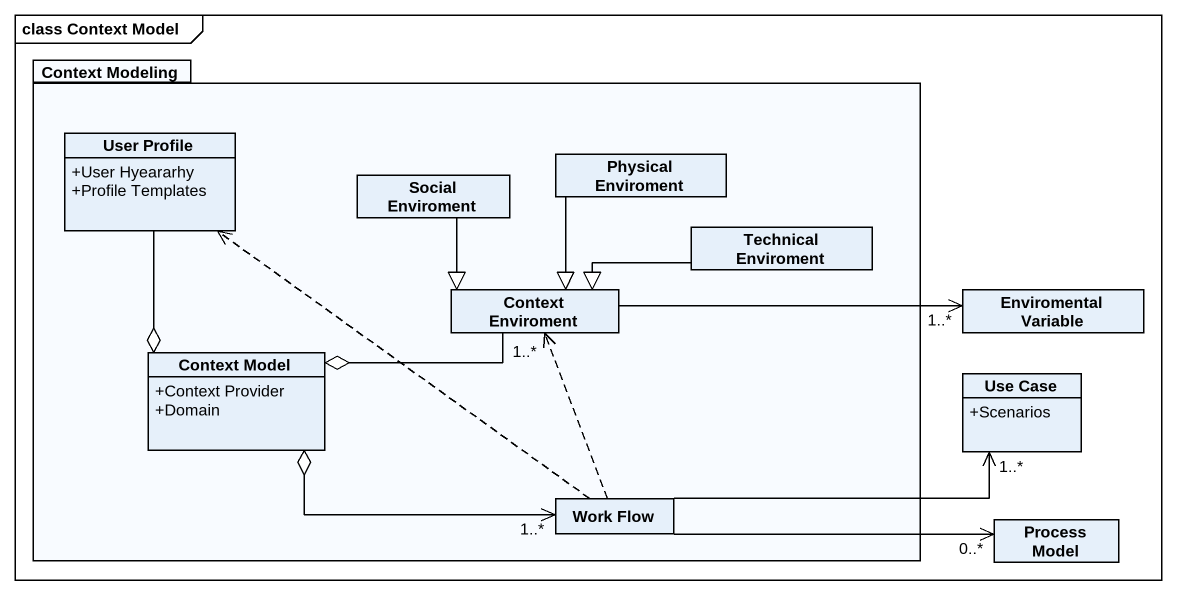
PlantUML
@startuml
mainframe class Context Model
hide circle
hide empty members
skinparam classAttributeIconSize 0
package "Context Modeling" as Context_Modeling {
  class "User Profile" as User_Profile {
    +User Hyeararhy
    +Profile Templates
  }
  class "Physical Enviroment" as Physical_Enviroment
  class "Social Enviroment" as Social_Enviroment
  class "Technical Enviroment" as Technical_Enviroment
  class "Context Enviroment" as Context_Enviroment
  class "Context Model" as Context_Model {
    +Context Provider
    +Domain
  }
  class "Work Flow" as Work_Flow
}
class "Enviromental Variable" as Enviromental_Variable
class "Use Case" as Use_Case {
  +Scenarios
}
class "Process Model" as Process_Model
Physical_Enviroment --|> Context_Enviroment
Social_Enviroment --|> Context_Enviroment
Technical_Enviroment -left-|> Context_Enviroment
Context_Enviroment -right-> "1..*" Enviromental_Variable
Context_Model o-up- User_Profile
Context_Model o-right- "1..*" Context_Enviroment
Context_Model o-right-> "1..*" Work_Flow
Work_Flow .up.> User_Profile
Work_Flow .up.> Context_Enviroment
Work_Flow -right-> "1..*" Use_Case
Work_Flow -right-> "0..*" Process_Model
@enduml
